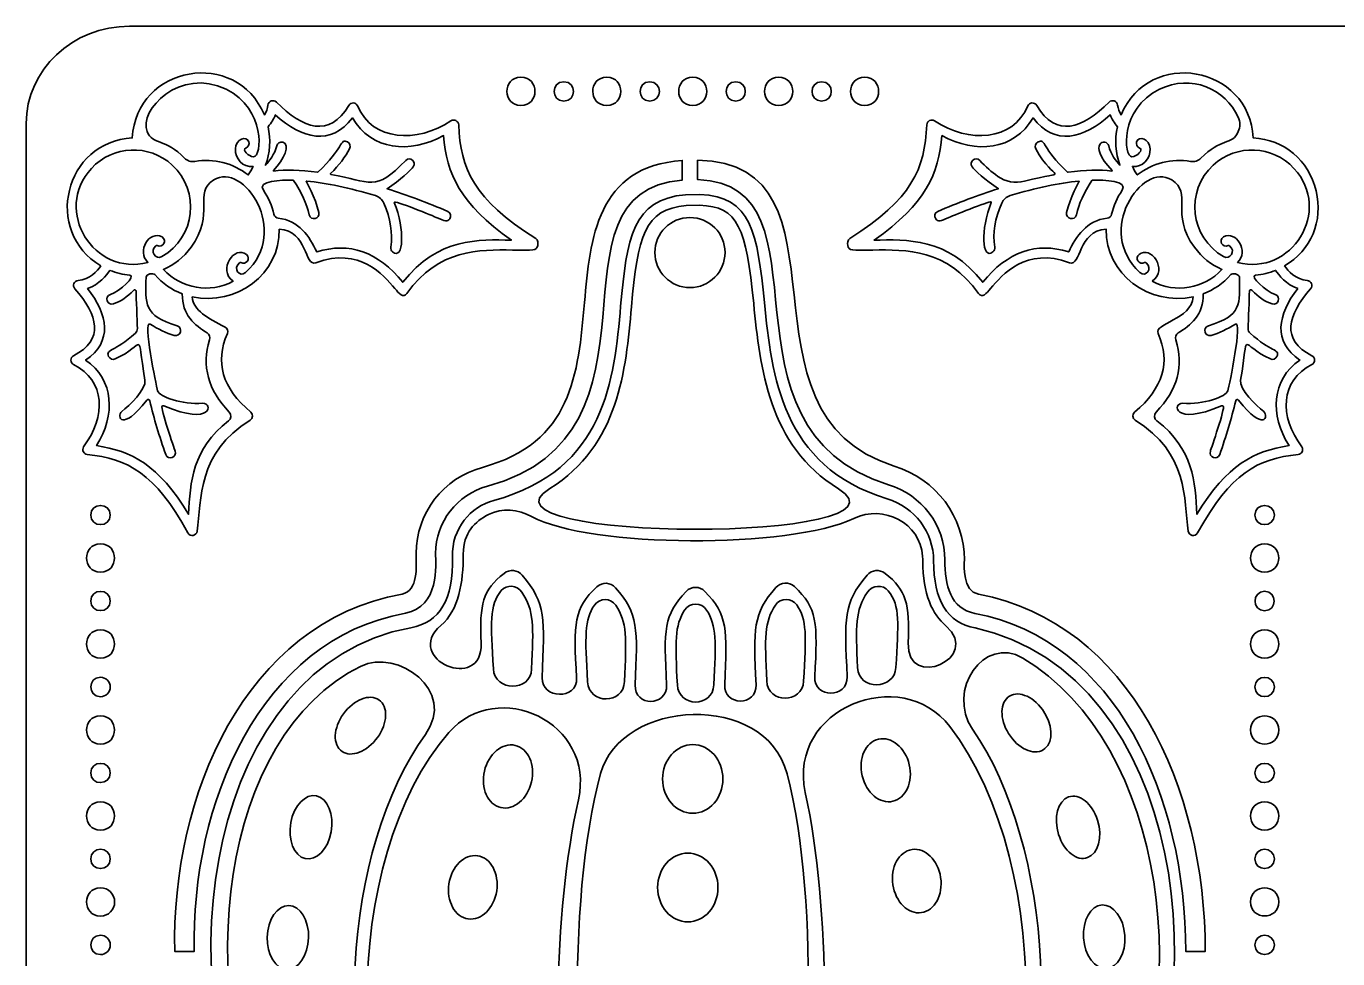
# Model space of a CAD drawing. Header units: inches. Extents: x 0.5 to 6.5, y -13.03 to -8.53.
# Drawn here: x 0.5 to 3.867, y -10.92 to -8.528 of the extents above; entities that cross this region are included whole.
import ezdxf

# ---------------------------------------------------------------- set-up
doc = ezdxf.new("R2010")
doc.units = ezdxf.units.IN
doc.header["$MEASUREMENT"] = 0
doc.layers.add('_U+0421_U+043B_U+043E_U+0439 1', color=7, linetype='Continuous')

# ---------------------------------------------------------------- blocks, each defined once
blk = doc.blocks.new('block 20')
at = {"layer": '_U+0421_U+043B_U+043E_U+0439 1', "color": 7, "lineweight": 35, "true_color": 0xffffff}
for points, knots in [([(2.7361, -12.0884), (2.7909, -12.075), (2.8292, -12.0271), (2.8292, -11.972), (2.8292, -11.8858), (2.8165, -11.7902), (2.9012, -11.7428), (2.9012, -11.7428), (2.9011, -11.7426), (2.9011, -11.7426), (3.0701, -11.6838), (3.2259, -11.594), (3.3085, -11.4564), (3.5677, -11.0246), (3.4769, -10.1917), (2.9358, -10.0715), (2.9358, -10.0715), (2.9358, -10.0715), (2.9358, -10.0715), (2.8641, -10.058), (2.8292, -10.0015), (2.8292, -9.8989), (2.8292, -9.826), (2.7812, -9.7622), (2.7097, -9.7402), (2.4374, -9.6557), (2.4139, -9.4234), (2.3951, -9.2367), (2.377, -9.0576), (2.3614, -8.9639), (2.2289, -8.9592), (2.2289, -8.9592), (2.1926, -8.9601), (2.1926, -8.9601), (2.0569, -8.9716), (2.0415, -9.071), (2.0259, -9.2457), (2.0092, -9.4328), (1.9885, -9.6656), (1.7007, -9.7444), (1.6402, -9.7609), (1.5922, -9.8156), (1.5942, -9.8893), (1.5968, -9.998), (1.5618, -10.0574), (1.4873, -10.071), (0.9669, -10.1653), (0.849, -10.9726), (1.1034, -11.4298), (1.1925, -11.5899), (1.3582, -11.6898), (1.5373, -11.7521), (1.5964, -11.7963), (1.596, -11.8625), (1.5951, -11.9711), (1.5947, -12.0267), (1.633, -12.075), (1.6882, -12.0887), (1.8792, -12.1364), (1.9984, -12.2929), (2.0239, -12.5293), (2.0284, -12.5696), (2.0628, -12.5999), (2.1039, -12.5999), (2.1039, -12.5999), (2.3193, -12.5999), (2.3193, -12.5999), (2.3606, -12.5999), (2.395, -12.5695), (2.3992, -12.5292), (2.425, -12.2917), (2.5446, -12.1351), (2.7361, -12.0884)], [0, 0, 0, 0, 1, 1, 1, 2, 2, 2, 3, 3, 3, 4, 4, 4, 5, 5, 5, 6, 6, 6, 7, 7, 7, 8, 8, 8, 9, 9, 9, 10, 10, 10, 11, 11, 11, 12, 12, 12, 13, 13, 13, 14, 14, 14, 15, 15, 15, 16, 16, 16, 17, 17, 17, 18, 18, 18, 19, 19, 19, 20, 20, 20, 21, 21, 21, 22, 22, 22, 23, 23, 23, 24, 24, 24, 24]), ([(1.844, -9.7137), (2.0219, -9.6037), (2.0392, -9.4096), (2.0536, -9.2481), (2.0698, -9.0665), (2.0862, -8.997), (2.1942, -8.9879), (2.1942, -8.9879), (2.2287, -8.9869), (2.2287, -8.9869), (2.3282, -8.9905), (2.3477, -9.0439), (2.3674, -9.2395), (2.3841, -9.4042), (2.4043, -9.6027), (2.5851, -9.7146), (2.8108, -9.8542), (1.6204, -9.8521), (1.844, -9.7137)], [0, 0, 0, 0, 1, 1, 1, 2, 2, 2, 3, 3, 3, 4, 4, 4, 5, 5, 5, 6, 6, 6, 6]), ([(1.5643, -10.0653), (1.6109, -10.0247), (1.6218, -9.9557), (1.6218, -9.8819), (1.6218, -9.8268), (1.6524, -9.7981), (1.6865, -9.7809), (1.7216, -9.7632), (1.7629, -9.7668), (1.7973, -9.7858), (1.9453, -9.867), (2.4624, -9.8686), (2.6244, -9.7909), (2.7015, -9.7539), (2.7951, -9.8021), (2.801, -9.8874), (2.8013, -9.8911), (2.8014, -9.895), (2.8014, -9.8989), (2.8014, -9.9866), (2.8271, -10.0373), (2.8605, -10.066), (2.9558, -10.1483), (2.7591, -10.2339), (2.7641, -10.11), (2.7681, -10.0089), (2.7597, -9.9751), (2.7049, -9.9315), (2.6908, -9.9203), (2.6701, -9.9223), (2.6585, -9.9361), (2.596, -10.0103), (2.6011, -10.0449), (2.6073, -10.197), (2.6096, -10.2526), (2.521, -10.2529), (2.5241, -10.1968), (2.532, -10.057), (2.5309, -10.0205), (2.4719, -9.9654), (2.4582, -9.9526), (2.4365, -9.9538), (2.4241, -9.9679), (2.3647, -10.0355), (2.3673, -10.0723), (2.3735, -10.2174), (2.3759, -10.2733), (2.2902, -10.2727), (2.293, -10.2171), (2.3001, -10.0742), (2.3007, -10.0386), (2.2424, -9.9777), (2.2294, -9.964), (2.2073, -9.964), (2.1943, -9.9777), (2.1359, -10.0389), (2.1367, -10.0746), (2.1437, -10.218), (2.1465, -10.2735), (2.0608, -10.2742), (2.0632, -10.2182), (2.0694, -10.0729), (2.0721, -10.036), (2.0127, -9.9684), (2.0003, -9.9543), (1.9785, -9.9531), (1.9649, -9.9659), (1.9056, -10.0214), (1.9048, -10.0582), (1.9128, -10.1999), (1.916, -10.2575), (1.822, -10.2543), (1.8242, -10.1994), (1.8305, -10.0458), (1.8361, -10.011), (1.7732, -9.9361), (1.7616, -9.9223), (1.7409, -9.9203), (1.7268, -9.9315), (1.6717, -9.9754), (1.6635, -10.0093), (1.6676, -10.1108), (1.6729, -10.2393), (1.4649, -10.1518), (1.5643, -10.0653)], [0, 0, 0, 0, 1, 1, 1, 2, 2, 2, 3, 3, 3, 4, 4, 4, 5, 5, 5, 6, 6, 6, 7, 7, 7, 8, 8, 8, 9, 9, 9, 10, 10, 10, 11, 11, 11, 12, 12, 12, 13, 13, 13, 14, 14, 14, 15, 15, 15, 16, 16, 16, 17, 17, 17, 18, 18, 18, 19, 19, 19, 20, 20, 20, 21, 21, 21, 22, 22, 22, 23, 23, 23, 24, 24, 24, 25, 25, 25, 26, 26, 26, 27, 27, 27, 28, 28, 28, 28]), ([(1.7974, -10.177), (1.7948, -10.2368), (1.7023, -10.2348), (1.6991, -10.1764), (1.6927, -10.0586), (1.6878, -10.0136), (1.7193, -9.9759), (1.7334, -9.9592), (1.7598, -9.9615), (1.7721, -9.9796), (1.8045, -10.0274), (1.8021, -10.0672), (1.7974, -10.177)], [0, 0, 0, 0, 1, 1, 1, 2, 2, 2, 3, 3, 3, 4, 4, 4, 4]), ([(2.6596, -9.9796), (2.672, -9.9612), (2.6989, -9.9596), (2.713, -9.9768), (2.7447, -10.0155), (2.7383, -10.0611), (2.7326, -10.1727), (2.7296, -10.231), (2.6367, -10.2338), (2.6341, -10.1735), (2.6295, -10.0663), (2.6276, -10.0269), (2.6596, -9.9796)], [0, 0, 0, 0, 1, 1, 1, 2, 2, 2, 3, 3, 3, 4, 4, 4, 4]), ([(1.9586, -10.0132), (1.972, -9.9943), (2.0005, -9.994), (2.0134, -10.0133), (2.0426, -10.0567), (2.0407, -10.0974), (2.0358, -10.2093), (2.0332, -10.2681), (1.9445, -10.2689), (1.9411, -10.2098), (1.9344, -10.0937), (1.9325, -10.0503), (1.9586, -10.0132)], [0, 0, 0, 0, 1, 1, 1, 2, 2, 2, 3, 3, 3, 4, 4, 4, 4]), ([(2.4234, -10.0128), (2.4363, -9.9935), (2.4648, -9.9937), (2.4781, -10.0127), (2.5042, -10.0495), (2.5024, -10.0928), (2.4957, -10.2079), (2.4923, -10.2665), (2.4034, -10.2668), (2.4008, -10.2074), (2.396, -10.0966), (2.3942, -10.0561), (2.4234, -10.0128)], [0, 0, 0, 0, 1, 1, 1, 2, 2, 2, 3, 3, 3, 4, 4, 4, 4]), ([(2.1902, -10.0257), (2.2036, -10.0053), (2.2332, -10.0053), (2.2465, -10.0257), (2.2726, -10.0655), (2.2707, -10.1084), (2.2652, -10.2175), (2.2622, -10.2765), (2.1744, -10.2763), (2.1715, -10.2175), (2.166, -10.1084), (2.1642, -10.0656), (2.1902, -10.0257)], [0, 0, 0, 0, 1, 1, 1, 2, 2, 2, 3, 3, 3, 4, 4, 4, 4]), ([(3.0581, -10.1488), (3.4281, -10.3686), (3.5102, -11.0323), (3.2823, -11.4319), (3.1569, -11.6518), (2.918, -11.6934), (2.9885, -11.5585), (3.1689, -11.2132), (3.1359, -10.6306), (2.9292, -10.3311), (2.8612, -10.2325), (2.9589, -10.0899), (3.0581, -10.1488)], [0, 0, 0, 0, 1, 1, 1, 2, 2, 2, 3, 3, 3, 4, 4, 4, 4]), ([(1.1405, -11.4103), (0.9188, -11.0009), (0.9981, -10.3469), (1.3581, -10.1701), (1.4535, -10.1233), (1.6058, -10.2327), (1.5248, -10.345), (1.3119, -10.64), (1.2779, -11.2143), (1.4592, -11.5647), (1.5317, -11.7048), (1.2725, -11.6538), (1.1405, -11.4103)], [0, 0, 0, 0, 1, 1, 1, 2, 2, 2, 3, 3, 3, 4, 4, 4, 4]), ([(2.8064, -11.726), (2.6819, -11.8259), (2.4708, -11.73), (2.5054, -11.55), (2.5657, -11.2358), (2.5643, -10.7907), (2.4999, -10.4935), (2.4531, -10.2778), (2.7468, -10.1625), (2.8707, -10.3242), (3.1453, -10.6823), (3.138, -11.4599), (2.8064, -11.726)], [0, 0, 0, 0, 1, 1, 1, 2, 2, 2, 3, 3, 3, 4, 4, 4, 4]), ([(1.5852, -10.3396), (1.7101, -10.1977), (1.9619, -10.3133), (1.9174, -10.5125), (1.8528, -10.8022), (1.8475, -11.2326), (1.9026, -11.5358), (1.9341, -11.709), (1.7279, -11.8089), (1.6063, -11.6963), (1.296, -11.4088), (1.3065, -10.6563), (1.5852, -10.3396)], [0, 0, 0, 0, 1, 1, 1, 2, 2, 2, 3, 3, 3, 4, 4, 4, 4]), ([(2.4327, -11.6719), (2.3824, -11.8681), (2.0056, -11.8318), (1.9726, -11.6708), (1.9068, -11.3503), (1.8839, -10.7773), (1.9743, -10.4451), (2.0261, -10.2543), (2.3967, -10.2321), (2.453, -10.4455), (2.5404, -10.7767), (2.5142, -11.3544), (2.4327, -11.6719)], [0, 0, 0, 0, 1, 1, 1, 2, 2, 2, 3, 3, 3, 4, 4, 4, 4]), ([(1.7713, -12.0878), (1.7713, -12.0878), (1.7713, -12.0879), (1.7713, -12.0879), (1.7472, -12.0773), (1.7218, -12.0685), (1.6949, -12.0618), (1.6522, -12.0512), (1.6226, -12.014), (1.6229, -11.9713), (1.6233, -11.9242), (1.6224, -11.8836), (1.6165, -11.8485), (1.611, -11.8153), (1.6415, -11.7852), (1.6742, -11.7932), (1.7003, -11.7996), (1.7138, -11.822), (1.7116, -11.8442), (1.7035, -11.9252), (1.7059, -11.951), (1.758, -12.0024), (1.7681, -12.0125), (1.7837, -12.0148), (1.7963, -12.008), (1.8523, -11.9778), (1.8536, -11.9516), (1.8508, -11.8653), (1.8493, -11.8175), (1.9264, -11.8237), (1.9214, -11.8686), (1.9092, -11.9763), (1.9246, -12.0015), (1.972, -12.0403), (1.9801, -12.047), (1.9918, -12.0479), (2.0007, -12.0423), (2.0631, -12.0037), (2.0624, -11.9786), (2.0575, -11.8847), (2.055, -11.8378), (2.1287, -11.8395), (2.1232, -11.8868), (2.1109, -11.9927), (2.1363, -12.0219), (2.1792, -12.052), (2.1876, -12.058), (2.199, -12.0579), (2.2075, -12.052), (2.2534, -12.02), (2.2727, -11.9963), (2.2623, -11.8864), (2.2579, -11.84), (2.3314, -11.8389), (2.329, -11.8851), (2.3243, -11.9757), (2.3239, -12.0021), (2.3804, -12.0385), (2.3926, -12.0463), (2.4086, -12.0451), (2.4195, -12.0356), (2.4751, -11.9872), (2.4725, -11.9612), (2.4641, -11.8687), (2.4599, -11.8225), (2.5327, -11.8208), (2.5313, -11.8664), (2.5286, -11.9523), (2.5303, -11.9781), (2.5858, -12.008), (2.5982, -12.0147), (2.6138, -12.0127), (2.6237, -12.0027), (2.6701, -11.9562), (2.6723, -11.9308), (2.6653, -11.8663), (2.6549, -11.77), (2.8056, -11.7659), (2.8005, -11.8622), (2.7988, -11.8934), (2.8014, -11.9285), (2.8014, -11.972), (2.8014, -12.0143), (2.7718, -12.0511), (2.7295, -12.0614), (2.6855, -12.0722), (2.6531, -12.0878), (2.6376, -12.0934), (2.4095, -12.1706), (1.9829, -12.1671), (1.7713, -12.0878)], [0, 0, 0, 0, 1, 1, 1, 2, 2, 2, 3, 3, 3, 4, 4, 4, 5, 5, 5, 6, 6, 6, 7, 7, 7, 8, 8, 8, 9, 9, 9, 10, 10, 10, 11, 11, 11, 12, 12, 12, 13, 13, 13, 14, 14, 14, 15, 15, 15, 16, 16, 16, 17, 17, 17, 18, 18, 18, 19, 19, 19, 20, 20, 20, 21, 21, 21, 22, 22, 22, 23, 23, 23, 24, 24, 24, 25, 25, 25, 26, 26, 26, 27, 27, 27, 28, 28, 28, 29, 29, 29, 30, 30, 30, 30]), ([(1.8057, -11.9687), (1.793, -11.9806), (1.7722, -11.9788), (1.7609, -11.9656), (1.7343, -11.9343), (1.736, -11.9114), (1.7434, -11.8439), (1.7482, -11.8002), (1.8211, -11.8097), (1.8218, -11.8491), (1.8229, -11.9152), (1.8308, -11.9454), (1.8057, -11.9687)], [0, 0, 0, 0, 1, 1, 1, 2, 2, 2, 3, 3, 3, 4, 4, 4, 4]), ([(2.6209, -11.9658), (2.6094, -11.9793), (2.5884, -11.9807), (2.5755, -11.9685), (2.5555, -11.9496), (2.5572, -11.9229), (2.5596, -11.8509), (2.5609, -11.811), (2.6341, -11.8023), (2.6389, -11.846), (2.6462, -11.9121), (2.6474, -11.9348), (2.6209, -11.9658)], [0, 0, 0, 0, 1, 1, 1, 2, 2, 2, 3, 3, 3, 4, 4, 4, 4]), ([(2.0158, -11.9864), (2.0055, -12.008), (1.9759, -12.0105), (1.9612, -11.9915), (1.9413, -11.9657), (1.9439, -11.9397), (1.95, -11.8726), (1.9539, -11.8299), (2.0276, -11.8348), (2.0296, -11.8749), (2.0311, -11.9056), (2.0319, -11.9529), (2.0158, -11.9864)], [0, 0, 0, 0, 1, 1, 1, 2, 2, 2, 3, 3, 3, 4, 4, 4, 4]), ([(2.2172, -12.0067), (2.2048, -12.0212), (2.1817, -12.0212), (2.1693, -12.0067), (2.1373, -11.9691), (2.1523, -11.9295), (2.1555, -11.8841), (2.1584, -11.8433), (2.2284, -11.8415), (2.2315, -11.8835), (2.235, -11.9298), (2.2488, -11.9695), (2.2172, -12.0067)], [0, 0, 0, 0, 1, 1, 1, 2, 2, 2, 3, 3, 3, 4, 4, 4, 4]), ([(2.4209, -11.9963), (2.4085, -12.0103), (2.3863, -12.0114), (2.3737, -11.9976), (2.3421, -11.9628), (2.3575, -11.9203), (2.3594, -11.8758), (2.3613, -11.8329), (2.4329, -11.8321), (2.4366, -11.8728), (2.4431, -11.9439), (2.4456, -11.9685), (2.4209, -11.9963)], [0, 0, 0, 0, 1, 1, 1, 2, 2, 2, 3, 3, 3, 4, 4, 4, 4]), ([(2.3716, -12.5262), (2.3688, -12.5524), (2.3463, -12.5721), (2.3193, -12.5721), (2.3193, -12.5721), (2.1039, -12.5721), (2.1039, -12.5721), (2.077, -12.5721), (2.0545, -12.5524), (2.0516, -12.5263), (2.0397, -12.4167), (1.9951, -12.3305), (1.9599, -12.2489), (1.9239, -12.1656), (2.5459, -12.166), (2.4633, -12.2486), (2.4004, -12.3114), (2.3835, -12.4164), (2.3716, -12.5262)], [0, 0, 0, 0, 1, 1, 1, 2, 2, 2, 3, 3, 3, 4, 4, 4, 5, 5, 5, 6, 6, 6, 6])]:
    blk.add_open_spline(points, degree=3, knots=knots, dxfattribs=at)
blk = doc.blocks.new('block 22')
at = {"layer": '_U+0421_U+043B_U+043E_U+0439 1', "color": 7, "lineweight": 35, "true_color": 0xffffff}
for points, knots in [([(2.6734, -9.1021), (2.7582, -9.1007), (2.8638, -9.099), (2.9447, -9.2132), (2.9536, -9.2267), (2.9652, -9.2131), (2.9756, -9.2007), (3.005, -9.1658), (3.066, -9.0932), (3.1785, -9.1345), (3.208, -9.1453), (3.1991, -9.0529), (3.2724, -9.0485), (3.2697, -9.1634), (3.3837, -9.2464), (3.4958, -9.2221), (3.4911, -9.2804), (3.3942, -9.2903), (3.4056, -9.316), (3.4383, -9.3899), (3.4186, -9.4559), (3.3454, -9.5179), (3.3387, -9.5236), (3.3396, -9.534), (3.3469, -9.5385), (3.4834, -9.6225), (3.4719, -9.742), (3.483, -9.8232), (3.4846, -9.8354), (3.5009, -9.8384), (3.5068, -9.8277), (3.5922, -9.6725), (3.6609, -9.6382), (3.7654, -9.6264), (3.774, -9.6255), (3.78, -9.6164), (3.7746, -9.6067), (3.7158, -9.5284), (3.7187, -9.4368), (3.8004, -9.3957), (3.8098, -9.3911), (3.8098, -9.3777), (3.8004, -9.373), (3.7204, -9.3326), (3.7378, -9.2688), (3.7972, -9.2011), (3.8041, -9.1932), (3.799, -9.1806), (3.7883, -9.18), (3.7598, -9.1784), (3.739, -9.1549), (3.7301, -9.1427), (3.7982, -9.1026), (3.83, -9.0275), (3.8112, -8.9499), (3.7922, -8.8714), (3.7292, -8.8186), (3.6498, -8.8144), (3.6402, -8.6287), (3.3827, -8.5824), (3.3106, -8.7555), (3.3056, -8.7472), (3.3026, -8.7387), (3.3015, -8.7301), (3.3003, -8.7195), (3.2874, -8.7151), (3.2799, -8.7226), (3.2115, -8.7909), (3.1435, -8.8149), (3.094, -8.7309), (3.0879, -8.7211), (3.075, -8.7236), (3.0712, -8.7324), (3.0331, -8.8226), (2.9197, -8.8287), (2.8316, -8.7707), (2.8316, -8.7707), (2.8316, -8.7707), (2.8316, -8.7707), (2.8234, -8.7653), (2.8123, -8.7709), (2.8119, -8.7808), (2.8066, -8.8939), (2.7745, -8.9702), (2.6139, -9.0728), (2.6083, -9.0764), (2.6073, -9.0841), (2.6088, -9.0901), (2.6124, -9.104), (2.6185, -9.103), (2.6734, -9.1021)], [0, 0, 0, 0, 1, 1, 1, 2, 2, 2, 3, 3, 3, 4, 4, 4, 5, 5, 5, 6, 6, 6, 7, 7, 7, 8, 8, 8, 9, 9, 9, 10, 10, 10, 11, 11, 11, 12, 12, 12, 13, 13, 13, 14, 14, 14, 15, 15, 15, 16, 16, 16, 17, 17, 17, 18, 18, 18, 19, 19, 19, 20, 20, 20, 21, 21, 21, 22, 22, 22, 23, 23, 23, 24, 24, 24, 25, 25, 25, 26, 26, 26, 27, 27, 27, 28, 28, 28, 29, 29, 29, 30, 30, 30, 30]), ([(3.4089, -8.6895), (3.4911, -8.6489), (3.5785, -8.689), (3.6114, -8.7613), (3.6167, -8.7729), (3.6167, -8.7863), (3.6115, -8.7982), (3.5964, -8.8329), (3.565, -8.8156), (3.5154, -8.8661), (3.5086, -8.873), (3.4988, -8.8763), (3.4891, -8.8746), (3.4404, -8.8665), (3.3908, -8.8791), (3.3522, -8.9092), (3.3473, -8.9023), (3.3431, -8.8951), (3.3395, -8.8876), (3.3658, -8.8911), (3.3865, -8.8667), (3.3851, -8.8424), (3.3838, -8.817), (3.3564, -8.8074), (3.3505, -8.824), (3.3482, -8.8306), (3.3516, -8.8378), (3.3582, -8.8402), (3.3693, -8.8441), (3.351, -8.8627), (3.3384, -8.8627), (3.3169, -8.8627), (3.3065, -8.7401), (3.4089, -8.6895)], [0, 0, 0, 0, 1, 1, 1, 2, 2, 2, 3, 3, 3, 4, 4, 4, 5, 5, 5, 6, 6, 6, 7, 7, 7, 8, 8, 8, 9, 9, 9, 10, 10, 10, 11, 11, 11, 11]), ([(2.8506, -8.8082), (2.937, -8.8561), (3.036, -8.8464), (3.0846, -8.7628), (3.1399, -8.8359), (3.2141, -8.817), (3.2827, -8.7551), (3.286, -8.7653), (3.2926, -8.7757), (3.3013, -8.7855), (3.2937, -8.8184), (3.296, -8.8528), (3.3077, -8.8846), (3.2978, -8.8732), (3.2839, -8.856), (3.279, -8.835), (3.2737, -8.8131), (3.2197, -8.8252), (3.2875, -8.8983), (3.2875, -8.8983), (3.2869, -8.8996), (3.2869, -8.8996), (3.2565, -8.8954), (3.2187, -8.8964), (3.1745, -8.9025), (3.174, -8.9025), (3.1735, -8.9024), (3.1732, -8.9021), (3.107, -8.8417), (3.1175, -8.8142), (3.0973, -8.8247), (3.0908, -8.8281), (3.0884, -8.8354), (3.0918, -8.8419), (3.139, -8.933), (3.1848, -8.8935), (3.0623, -8.9255), (3.0385, -8.9317), (3.0136, -8.9271), (2.9939, -8.9129), (2.9784, -8.9017), (2.9629, -8.888), (2.9478, -8.8722), (2.9368, -8.8607), (2.9189, -8.8757), (2.9283, -8.8885), (2.9332, -8.8953), (2.9625, -8.924), (2.9957, -8.9447), (2.9437, -8.9611), (2.8902, -8.9811), (2.84, -9.0028), (2.8325, -9.006), (2.8299, -9.0154), (2.8347, -9.022), (2.8409, -9.0305), (2.8474, -9.0277), (2.8666, -9.0194), (2.871, -9.0175), (2.9736, -8.9751), (2.9769, -8.9786), (2.9773, -8.979), (2.9774, -8.9795), (2.9772, -8.98), (2.9499, -9.0483), (2.9525, -9.1299), (2.9817, -9.1065), (2.9852, -9.1037), (2.9869, -9.0995), (2.9861, -9.0948), (2.9807, -9.0589), (2.9866, -9.0218), (3.0042, -8.9813), (3.0082, -8.9721), (3.016, -8.9651), (3.0257, -8.9622), (3.0911, -8.9428), (3.1521, -8.9299), (3.2021, -8.9249), (3.2028, -8.925), (3.2031, -8.9252), (3.2033, -8.9255), (3.2033, -8.9255), (3.1799, -8.9664), (3.1708, -9.0058), (3.1671, -9.0221), (3.1919, -9.0282), (3.1957, -9.0115), (3.2021, -8.9834), (3.2151, -8.9546), (3.2355, -8.9234), (3.2358, -8.923), (3.2365, -8.9226), (3.237, -8.9226), (3.2668, -8.9218), (3.3303, -8.9241), (3.3133, -8.9486), (3.3004, -8.9672), (3.2913, -8.9879), (3.2862, -9.0103), (3.285, -9.0156), (3.2807, -9.0195), (3.2751, -9.0201), (3.222, -9.0261), (3.1951, -9.0666), (3.1761, -9.1067), (3.0928, -9.0805), (3.0185, -9.1067), (2.9553, -9.1848), (2.8648, -9.0685), (2.7592, -9.0755), (2.6765, -9.0765), (2.8093, -8.9837), (2.8426, -8.9065), (2.8506, -8.8082)], [0, 0, 0, 0, 1, 1, 1, 2, 2, 2, 3, 3, 3, 4, 4, 4, 5, 5, 5, 6, 6, 6, 7, 7, 7, 8, 8, 8, 9, 9, 9, 10, 10, 10, 11, 11, 11, 12, 12, 12, 13, 13, 13, 14, 14, 14, 15, 15, 15, 16, 16, 16, 17, 17, 17, 18, 18, 18, 19, 19, 19, 20, 20, 20, 21, 21, 21, 22, 22, 22, 23, 23, 23, 24, 24, 24, 25, 25, 25, 26, 26, 26, 27, 27, 27, 28, 28, 28, 29, 29, 29, 30, 30, 30, 31, 31, 31, 32, 32, 32, 33, 33, 33, 34, 34, 34, 35, 35, 35, 36, 36, 36, 37, 37, 37, 38, 38, 38, 38]), ([(3.7544, -8.8925), (3.8545, -9.0013), (3.7476, -9.1707), (3.6097, -9.1336), (3.6394, -9.1055), (3.6059, -9.0502), (3.5733, -9.0684), (3.5589, -9.0765), (3.5711, -9.0984), (3.5856, -9.0902), (3.5867, -9.0896), (3.5883, -9.0907), (3.5892, -9.0914), (3.6064, -9.1048), (3.5892, -9.1276), (3.5737, -9.1188), (3.4875, -9.0698), (3.4746, -8.9507), (3.5473, -8.8838), (3.6068, -8.8291), (3.6997, -8.833), (3.7544, -8.8925)], [0, 0, 0, 0, 1, 1, 1, 2, 2, 2, 3, 3, 3, 4, 4, 4, 5, 5, 5, 6, 6, 6, 7, 7, 7, 7]), ([(3.3907, -9.1821), (3.4326, -9.1523), (3.3858, -9.0885), (3.3567, -9.1134), (3.3518, -9.1176), (3.3506, -9.1238), (3.3537, -9.1293), (3.3571, -9.1354), (3.3649, -9.1375), (3.3709, -9.1341), (3.3721, -9.1334), (3.3737, -9.1345), (3.3747, -9.1352), (3.3925, -9.1492), (3.3743, -9.1735), (3.3587, -9.1593), (3.2426, -9.0537), (3.3645, -8.8745), (3.4404, -8.9218), (3.4953, -8.9561), (3.4349, -9.0075), (3.4989, -9.095), (3.5181, -9.121), (3.5418, -9.1398), (3.5696, -9.152), (3.5234, -9.2015), (3.4505, -9.2137), (3.3907, -9.1821)], [0, 0, 0, 0, 1, 1, 1, 2, 2, 2, 3, 3, 3, 4, 4, 4, 5, 5, 5, 6, 6, 6, 7, 7, 7, 8, 8, 8, 9, 9, 9, 9]), ([(3.7643, -9.2008), (3.7124, -9.2674), (3.699, -9.3374), (3.7695, -9.3844), (3.6965, -9.4343), (3.6918, -9.5256), (3.7416, -9.6038), (3.6517, -9.6174), (3.5825, -9.6527), (3.5051, -9.7797), (3.501, -9.6975), (3.496, -9.612), (3.4025, -9.5404), (3.3955, -9.535), (3.3943, -9.5245), (3.4006, -9.5179), (3.4553, -9.4611), (3.4723, -9.3987), (3.4511, -9.3324), (3.4489, -9.3255), (3.4516, -9.3182), (3.4575, -9.3145), (3.4882, -9.2959), (3.5228, -9.2679), (3.5213, -9.2145), (3.5488, -9.2041), (3.5725, -9.1875), (3.5919, -9.165), (3.5959, -9.1603), (3.6139, -9.1628), (3.6142, -9.1716), (3.6161, -9.2399), (3.6202, -9.271), (3.5346, -9.2965), (3.5189, -9.3012), (3.5255, -9.3258), (3.5419, -9.321), (3.5626, -9.3148), (3.5829, -9.3053), (3.6041, -9.292), (3.6228, -9.2799), (3.5888, -9.4497), (3.5847, -9.4633), (3.5805, -9.4774), (3.5218, -9.4997), (3.4686, -9.4951), (3.442, -9.4934), (3.4432, -9.5556), (3.5685, -9.5016), (3.5708, -9.5006), (3.5726, -9.5019), (3.573, -9.5023), (3.5782, -9.5067), (3.542, -9.6115), (3.5397, -9.618), (3.5341, -9.6335), (3.5579, -9.6427), (3.5637, -9.6265), (3.5803, -9.5801), (3.5938, -9.535), (3.6049, -9.4888), (3.6058, -9.4854), (3.6101, -9.4845), (3.6123, -9.4873), (3.6776, -9.5707), (3.6905, -9.5282), (3.6766, -9.5164), (3.6579, -9.5008), (3.6133, -9.4598), (3.6173, -9.4358), (3.6399, -9.3001), (3.6133, -9.346), (3.6937, -9.3814), (3.7001, -9.3842), (3.7076, -9.3813), (3.7105, -9.3748), (3.7189, -9.3556), (3.6952, -9.3639), (3.6417, -9.3154), (3.6383, -9.3123), (3.6364, -9.3077), (3.6365, -9.303), (3.6374, -9.2825), (3.6397, -9.2247), (3.6398, -9.2079), (3.6399, -9.2042), (3.6443, -9.2027), (3.6467, -9.2054), (3.6623, -9.2225), (3.6802, -9.2345), (3.6983, -9.2403), (3.7143, -9.2454), (3.7221, -9.2211), (3.706, -9.2159), (3.6812, -9.2081), (3.6395, -9.168), (3.6559, -9.1666), (3.6736, -9.165), (3.6908, -9.1608), (3.707, -9.1542), (3.7152, -9.166), (3.7349, -9.1905), (3.7643, -9.2008)], [0, 0, 0, 0, 1, 1, 1, 2, 2, 2, 3, 3, 3, 4, 4, 4, 5, 5, 5, 6, 6, 6, 7, 7, 7, 8, 8, 8, 9, 9, 9, 10, 10, 10, 11, 11, 11, 12, 12, 12, 13, 13, 13, 14, 14, 14, 15, 15, 15, 16, 16, 16, 17, 17, 17, 18, 18, 18, 19, 19, 19, 20, 20, 20, 21, 21, 21, 22, 22, 22, 23, 23, 23, 24, 24, 24, 25, 25, 25, 26, 26, 26, 27, 27, 27, 28, 28, 28, 29, 29, 29, 30, 30, 30, 31, 31, 31, 32, 32, 32, 33, 33, 33, 34, 34, 34, 34])]:
    blk.add_open_spline(points, degree=3, knots=knots, dxfattribs=at)
blk = doc.blocks.new('block 24')
at = {"layer": '_U+0421_U+043B_U+043E_U+0439 1', "color": 7, "lineweight": 35, "true_color": 0xffffff}
for points, knots in [([(0.6918, -9.1427), (0.6829, -9.1549), (0.6622, -9.1784), (0.6337, -9.18), (0.6229, -9.1806), (0.6179, -9.1932), (0.6248, -9.2011), (0.6841, -9.2688), (0.7015, -9.3326), (0.6215, -9.373), (0.6122, -9.3777), (0.6122, -9.3911), (0.6215, -9.3957), (0.7032, -9.4368), (0.7061, -9.5284), (0.6474, -9.6067), (0.6419, -9.6164), (0.6479, -9.6255), (0.6565, -9.6264), (0.761, -9.6382), (0.8297, -9.6725), (0.9151, -9.8277), (0.921, -9.8384), (0.9373, -9.8354), (0.9389, -9.8232), (0.95, -9.742), (0.9385, -9.6225), (1.075, -9.5385), (1.0823, -9.534), (1.0832, -9.5236), (1.0765, -9.5179), (1.0033, -9.4559), (0.9837, -9.3899), (1.0164, -9.316), (1.0191, -9.3099), (1.0166, -9.3027), (1.0107, -9.2996), (0.9657, -9.2759), (0.929, -9.2581), (0.9261, -9.2221), (1.0382, -9.2464), (1.1523, -9.1634), (1.1496, -9.0485), (1.2231, -9.0529), (1.2137, -9.1454), (1.2434, -9.1345), (1.3559, -9.0932), (1.417, -9.1658), (1.4463, -9.2007), (1.4567, -9.2131), (1.4683, -9.2267), (1.4773, -9.2132), (1.5582, -9.099), (1.6638, -9.1007), (1.7485, -9.1021), (1.8034, -9.103), (1.8096, -9.104), (1.8131, -9.0901), (1.8146, -9.0841), (1.8137, -9.0764), (1.8081, -9.0728), (1.6474, -8.9702), (1.6153, -8.8939), (1.6101, -8.7808), (1.6096, -8.7709), (1.5986, -8.7653), (1.5903, -8.7707), (1.5903, -8.7707), (1.5903, -8.7707), (1.5903, -8.7707), (1.5023, -8.8287), (1.3889, -8.8226), (1.3507, -8.7324), (1.3469, -8.7236), (1.3341, -8.7211), (1.328, -8.7309), (1.2784, -8.8149), (1.2105, -8.7909), (1.1421, -8.7226), (1.1346, -8.7151), (1.1217, -8.7195), (1.1204, -8.7301), (1.1194, -8.7387), (1.1163, -8.7472), (1.1114, -8.7555), (1.0393, -8.5824), (0.7818, -8.6287), (0.7721, -8.8144), (0.599, -8.8236), (0.5419, -9.0544), (0.6918, -9.1427)], [0, 0, 0, 0, 1, 1, 1, 2, 2, 2, 3, 3, 3, 4, 4, 4, 5, 5, 5, 6, 6, 6, 7, 7, 7, 8, 8, 8, 9, 9, 9, 10, 10, 10, 11, 11, 11, 12, 12, 12, 13, 13, 13, 14, 14, 14, 15, 15, 15, 16, 16, 16, 17, 17, 17, 18, 18, 18, 19, 19, 19, 20, 20, 20, 21, 21, 21, 22, 22, 22, 23, 23, 23, 24, 24, 24, 25, 25, 25, 26, 26, 26, 27, 27, 27, 28, 28, 28, 29, 29, 29, 30, 30, 30, 30]), ([(1.013, -8.6895), (1.1155, -8.7401), (1.1051, -8.8627), (1.0835, -8.8627), (1.071, -8.8627), (1.0527, -8.8441), (1.0637, -8.8402), (1.0703, -8.8378), (1.0738, -8.8306), (1.0715, -8.824), (1.0656, -8.8074), (1.0382, -8.817), (1.0368, -8.8424), (1.0355, -8.8667), (1.0562, -8.8911), (1.0824, -8.8876), (1.0788, -8.8951), (1.0746, -8.9023), (1.0698, -8.9092), (1.0311, -8.8791), (0.9815, -8.8665), (0.9328, -8.8746), (0.9232, -8.8763), (0.9134, -8.873), (0.9065, -8.8661), (0.857, -8.8156), (0.8256, -8.8329), (0.8104, -8.7982), (0.7868, -8.7442), (0.8955, -8.6314), (1.013, -8.6895)], [0, 0, 0, 0, 1, 1, 1, 2, 2, 2, 3, 3, 3, 4, 4, 4, 5, 5, 5, 6, 6, 6, 7, 7, 7, 8, 8, 8, 9, 9, 9, 10, 10, 10, 10]), ([(1.1849, -8.9226), (1.1855, -8.9226), (1.1861, -8.923), (1.1864, -8.9234), (1.2068, -8.9546), (1.2198, -8.9834), (1.2263, -9.0115), (1.2301, -9.0282), (1.2549, -9.0221), (1.2511, -9.0058), (1.2421, -8.9664), (1.2186, -8.9255), (1.2186, -8.9255), (1.2188, -8.9252), (1.2192, -8.925), (1.2199, -8.9249), (1.2699, -8.9299), (1.3309, -8.9428), (1.3962, -8.9622), (1.4059, -8.9651), (1.4138, -8.9721), (1.4178, -8.9813), (1.4353, -9.0218), (1.4412, -9.0589), (1.4358, -9.0948), (1.4351, -9.0995), (1.4367, -9.1037), (1.4402, -9.1065), (1.4695, -9.1299), (1.4721, -9.0483), (1.4448, -8.98), (1.4416, -8.9719), (1.5474, -9.0159), (1.5553, -9.0194), (1.5745, -9.0277), (1.581, -9.0305), (1.5872, -9.022), (1.592, -9.0154), (1.5894, -9.006), (1.582, -9.0028), (1.5318, -8.9811), (1.4782, -8.9611), (1.4262, -8.9447), (1.4595, -8.924), (1.4887, -8.8953), (1.4937, -8.8885), (1.503, -8.8757), (1.4851, -8.8607), (1.4741, -8.8722), (1.3962, -8.9541), (1.3844, -8.9268), (1.2822, -8.9081), (1.2812, -8.9079), (1.2807, -8.9067), (1.2815, -8.9059), (1.3033, -8.884), (1.3192, -8.863), (1.3302, -8.8419), (1.3335, -8.8354), (1.3311, -8.8281), (1.3247, -8.8247), (1.3045, -8.8142), (1.3149, -8.8417), (1.2487, -8.9021), (1.2484, -8.9024), (1.2479, -8.9025), (1.2475, -8.9025), (1.2032, -8.8964), (1.1654, -8.8954), (1.135, -8.8996), (1.135, -8.8996), (1.1345, -8.8983), (1.1345, -8.8983), (1.1612, -8.8694), (1.1803, -8.8308), (1.1583, -8.8256), (1.1515, -8.824), (1.1446, -8.8282), (1.143, -8.835), (1.138, -8.856), (1.1241, -8.8732), (1.1142, -8.8846), (1.126, -8.8528), (1.1282, -8.8184), (1.1207, -8.7855), (1.1294, -8.7757), (1.136, -8.7653), (1.1392, -8.7551), (1.2079, -8.817), (1.282, -8.8359), (1.3374, -8.7628), (1.386, -8.8465), (1.4849, -8.8561), (1.5713, -8.8082), (1.5794, -8.9065), (1.6126, -8.9837), (1.7455, -9.0765), (1.6628, -9.0755), (1.5572, -9.0685), (1.4667, -9.1848), (1.4034, -9.1067), (1.3292, -9.0805), (1.2458, -9.1067), (1.2268, -9.0666), (1.1999, -9.0261), (1.1469, -9.0201), (1.1413, -9.0195), (1.1369, -9.0156), (1.1357, -9.0103), (1.1307, -8.9879), (1.1216, -8.9672), (1.1087, -8.9486), (1.0916, -8.9241), (1.1551, -8.9218), (1.1849, -8.9226)], [0, 0, 0, 0, 1, 1, 1, 2, 2, 2, 3, 3, 3, 4, 4, 4, 5, 5, 5, 6, 6, 6, 7, 7, 7, 8, 8, 8, 9, 9, 9, 10, 10, 10, 11, 11, 11, 12, 12, 12, 13, 13, 13, 14, 14, 14, 15, 15, 15, 16, 16, 16, 17, 17, 17, 18, 18, 18, 19, 19, 19, 20, 20, 20, 21, 21, 21, 22, 22, 22, 23, 23, 23, 24, 24, 24, 25, 25, 25, 26, 26, 26, 27, 27, 27, 28, 28, 28, 29, 29, 29, 30, 30, 30, 31, 31, 31, 32, 32, 32, 33, 33, 33, 34, 34, 34, 35, 35, 35, 36, 36, 36, 37, 37, 37, 38, 38, 38, 38]), ([(0.6675, -8.8925), (0.7222, -8.833), (0.8152, -8.8291), (0.8747, -8.8838), (0.9474, -8.9507), (0.9344, -9.0698), (0.8483, -9.1188), (0.8327, -9.1276), (0.8155, -9.1048), (0.8327, -9.0914), (0.8336, -9.0907), (0.8352, -9.0896), (0.8363, -9.0902), (0.8508, -9.0984), (0.863, -9.0765), (0.8486, -9.0684), (0.816, -9.0502), (0.7826, -9.1055), (0.8123, -9.1336), (0.6743, -9.1707), (0.5674, -9.0013), (0.6675, -8.8925)], [0, 0, 0, 0, 1, 1, 1, 2, 2, 2, 3, 3, 3, 4, 4, 4, 5, 5, 5, 6, 6, 6, 7, 7, 7, 7]), ([(1.0632, -9.1593), (1.0476, -9.1735), (1.0294, -9.1492), (1.0473, -9.1352), (1.0482, -9.1345), (1.0499, -9.1334), (1.051, -9.1341), (1.0643, -9.1415), (1.0772, -9.1237), (1.0652, -9.1134), (1.0361, -9.0885), (0.9893, -9.1523), (1.0312, -9.1821), (0.9715, -9.2137), (0.8986, -9.2015), (0.8523, -9.152), (0.8801, -9.1398), (0.9038, -9.121), (0.9231, -9.095), (0.987, -9.0075), (0.9266, -8.9561), (0.9815, -8.9218), (1.0575, -8.8745), (1.1794, -9.0537), (1.0632, -9.1593)], [0, 0, 0, 0, 1, 1, 1, 2, 2, 2, 3, 3, 3, 4, 4, 4, 5, 5, 5, 6, 6, 6, 7, 7, 7, 8, 8, 8, 8]), ([(0.9644, -9.3145), (0.9704, -9.3182), (0.973, -9.3255), (0.9708, -9.3324), (0.9497, -9.3987), (0.9667, -9.4611), (1.0213, -9.5179), (1.0277, -9.5245), (1.0264, -9.535), (1.0194, -9.5404), (0.926, -9.612), (0.9209, -9.6975), (0.9168, -9.7797), (0.8394, -9.6527), (0.7703, -9.6174), (0.6804, -9.6038), (0.7302, -9.5256), (0.7254, -9.4343), (0.6525, -9.3844), (0.7229, -9.3374), (0.7095, -9.2674), (0.6577, -9.2008), (0.687, -9.1905), (0.7068, -9.166), (0.7149, -9.1542), (0.7312, -9.1608), (0.7484, -9.165), (0.7661, -9.1666), (0.7824, -9.168), (0.7407, -9.2081), (0.7159, -9.2159), (0.6998, -9.2211), (0.7077, -9.2454), (0.7236, -9.2403), (0.7418, -9.2345), (0.7596, -9.2225), (0.7752, -9.2054), (0.7777, -9.2027), (0.7821, -9.2042), (0.7821, -9.2079), (0.7823, -9.2247), (0.7846, -9.2825), (0.7854, -9.303), (0.7856, -9.3077), (0.7837, -9.3123), (0.7802, -9.3154), (0.7267, -9.3639), (0.7031, -9.3556), (0.7115, -9.3748), (0.7143, -9.3813), (0.7218, -9.3842), (0.7283, -9.3814), (0.8087, -9.346), (0.7821, -9.3001), (0.8047, -9.4358), (0.8087, -9.4598), (0.764, -9.5008), (0.7454, -9.5164), (0.7315, -9.5282), (0.7443, -9.5707), (0.8096, -9.4873), (0.8118, -9.4845), (0.8162, -9.4854), (0.817, -9.4888), (0.8281, -9.535), (0.8416, -9.5801), (0.8582, -9.6265), (0.864, -9.6427), (0.8878, -9.6335), (0.8822, -9.618), (0.8799, -9.6115), (0.8437, -9.5067), (0.8489, -9.5023), (0.8494, -9.5019), (0.8511, -9.5006), (0.8534, -9.5016), (0.9788, -9.5556), (0.9799, -9.4934), (0.9533, -9.4951), (0.9002, -9.4997), (0.8414, -9.4774), (0.8372, -9.4633), (0.8331, -9.4497), (0.7992, -9.2799), (0.8178, -9.292), (0.839, -9.3053), (0.8594, -9.3148), (0.88, -9.321), (0.8964, -9.3258), (0.9031, -9.3012), (0.8873, -9.2965), (0.8017, -9.271), (0.8058, -9.2399), (0.8078, -9.1716), (0.808, -9.1628), (0.8261, -9.1603), (0.8301, -9.165), (0.8495, -9.1875), (0.8732, -9.2041), (0.9006, -9.2145), (0.8991, -9.2679), (0.9338, -9.2959), (0.9644, -9.3145)], [0, 0, 0, 0, 1, 1, 1, 2, 2, 2, 3, 3, 3, 4, 4, 4, 5, 5, 5, 6, 6, 6, 7, 7, 7, 8, 8, 8, 9, 9, 9, 10, 10, 10, 11, 11, 11, 12, 12, 12, 13, 13, 13, 14, 14, 14, 15, 15, 15, 16, 16, 16, 17, 17, 17, 18, 18, 18, 19, 19, 19, 20, 20, 20, 21, 21, 21, 22, 22, 22, 23, 23, 23, 24, 24, 24, 25, 25, 25, 26, 26, 26, 27, 27, 27, 28, 28, 28, 29, 29, 29, 30, 30, 30, 31, 31, 31, 32, 32, 32, 33, 33, 33, 34, 34, 34, 34])]:
    blk.add_open_spline(points, degree=3, knots=knots, dxfattribs=at)

msp = doc.modelspace()

# ---------------------------------------------------------------- linework, layer by layer
at = {"layer": '_U+0421_U+043B_U+043E_U+0439 1', "color": 240, "lineweight": 35, "true_color": 0xed1c24}
for points, knots in [([(6.2346, -8.5278), (6.2346, -8.5278), (0.7653, -8.5278), (0.7653, -8.5278), (0.6188, -8.5278), (0.5, -8.6393), (0.5, -8.7769), (0.5, -8.7769), (0.5, -12.7785), (0.5, -12.7785), (0.5, -12.9161), (0.6188, -13.0278), (0.7653, -13.0278), (0.7653, -13.0278), (6.2346, -13.0278), (6.2346, -13.0278), (6.3811, -13.0278), (6.5, -12.9161), (6.5, -12.7785), (6.5, -12.7785), (6.5, -8.7769), (6.5, -8.7769), (6.5, -8.6393), (6.3811, -8.5278), (6.2346, -8.5278)], [0, 0, 0, 0, 1, 1, 1, 2, 2, 2, 3, 3, 3, 4, 4, 4, 5, 5, 5, 6, 6, 6, 7, 7, 7, 8, 8, 8, 8]), ([(1.4648, -9.9846), (1.5069, -9.9769), (1.5009, -9.9132), (1.5009, -9.8803), (1.5009, -9.7775), (1.5709, -9.6868), (1.6712, -9.6597), (1.901, -9.5967), (1.9166, -9.4217), (1.9331, -9.2364), (1.9476, -9.0726), (1.9642, -8.8872), (2.1841, -8.8722), (2.1841, -8.8722), (2.1841, -8.9224), (2.1841, -8.9224), (1.8115, -8.9519), (2.1785, -9.5725), (1.6842, -9.7079), (1.606, -9.7292), (1.5509, -9.7992), (1.5509, -9.8803), (1.5509, -9.9083), (1.5612, -10.0179), (1.4738, -10.0337), (1.0979, -10.1019), (0.923, -10.5243), (0.9312, -10.9017), (0.9312, -10.9017), (0.8812, -10.9017), (0.8812, -10.9017), (0.8726, -10.5056), (1.0593, -10.0582), (1.4648, -9.9846)], [0, 0, 0, 0, 1, 1, 1, 2, 2, 2, 3, 3, 3, 4, 4, 4, 5, 5, 5, 6, 6, 6, 7, 7, 7, 8, 8, 8, 9, 9, 9, 10, 10, 10, 11, 11, 11, 11]), ([(2.2235, -8.8712), (2.643, -8.8812), (2.2958, -9.522), (2.7283, -9.6562), (2.8359, -9.6894), (2.9083, -9.7864), (2.9083, -9.8972), (2.9083, -9.9122), (2.9029, -9.9772), (2.9447, -9.9851), (3.3324, -10.0583), (3.5267, -10.4801), (3.5266, -10.9017), (3.5266, -10.9017), (3.4766, -10.9017), (3.4766, -10.9017), (3.4767, -10.5021), (3.2959, -10.1024), (2.9355, -10.0343), (2.872, -10.0224), (2.8583, -9.9618), (2.8583, -9.8972), (2.8583, -9.8078), (2.799, -9.7304), (2.7134, -9.704), (2.2424, -9.5579), (2.5844, -8.9337), (2.2235, -8.9214), (2.2235, -8.9214), (2.2235, -8.8712), (2.2235, -8.8712)], [0, 0, 0, 0, 1, 1, 1, 2, 2, 2, 3, 3, 3, 4, 4, 4, 5, 5, 5, 6, 6, 6, 7, 7, 7, 8, 8, 8, 9, 9, 9, 10, 10, 10, 10]), ([(2.2938, -9.1083), (2.2938, -9.1581), (2.2535, -9.1983), (2.2038, -9.1983), (2.1541, -9.1983), (2.1138, -9.1581), (2.1138, -9.1083), (2.1138, -9.0586), (2.1541, -9.0185), (2.2038, -9.0185), (2.2535, -9.0185), (2.2938, -9.0586), (2.2938, -9.1083)], [0, 0, 0, 0, 1, 1, 1, 2, 2, 2, 3, 3, 3, 4, 4, 4, 4]), ([(3.0265, -10.3496), (3.0002, -10.3132), (2.9973, -10.2683), (3.02, -10.2494), (3.0427, -10.2305), (3.0824, -10.2447), (3.1087, -10.2812), (3.135, -10.3176), (3.1379, -10.3624), (3.1152, -10.3813), (3.0925, -10.4002), (3.0527, -10.386), (3.0265, -10.3496)], [0, 0, 0, 0, 1, 1, 1, 2, 2, 2, 3, 3, 3, 4, 4, 4, 4]), ([(1.3064, -10.3851), (1.2849, -10.3648), (1.2906, -10.3202), (1.3192, -10.2855), (1.3477, -10.2508), (1.3883, -10.2392), (1.4097, -10.2595), (1.4312, -10.2798), (1.4255, -10.3244), (1.3969, -10.3591), (1.3684, -10.3937), (1.3278, -10.4054), (1.3064, -10.3851)], [0, 0, 0, 0, 1, 1, 1, 2, 2, 2, 3, 3, 3, 4, 4, 4, 4]), ([(1.7182, -10.5325), (1.6848, -10.5248), (1.666, -10.4828), (1.6762, -10.4387), (1.6864, -10.3947), (1.7218, -10.3652), (1.7551, -10.3729), (1.7885, -10.3807), (1.8073, -10.4227), (1.797, -10.4667), (1.7868, -10.5108), (1.7515, -10.5402), (1.7182, -10.5325)], [0, 0, 0, 0, 1, 1, 1, 2, 2, 2, 3, 3, 3, 4, 4, 4, 4]), ([(2.7248, -10.5164), (2.6915, -10.5242), (2.6562, -10.4947), (2.646, -10.4507), (2.6357, -10.4066), (2.6545, -10.3646), (2.6879, -10.3569), (2.7212, -10.3492), (2.7566, -10.3786), (2.7668, -10.4227), (2.777, -10.4667), (2.7582, -10.5087), (2.7248, -10.5164)], [0, 0, 0, 0, 1, 1, 1, 2, 2, 2, 3, 3, 3, 4, 4, 4, 4]), ([(2.211, -10.5472), (2.1682, -10.5472), (2.1335, -10.5077), (2.1335, -10.459), (2.1335, -10.4104), (2.1682, -10.3709), (2.211, -10.3709), (2.2537, -10.3709), (2.2884, -10.4104), (2.2884, -10.459), (2.2884, -10.5077), (2.2537, -10.5472), (2.211, -10.5472)], [0, 0, 0, 0, 1, 1, 1, 2, 2, 2, 3, 3, 3, 4, 4, 4, 4]), ([(1.179, -10.5711), (1.1871, -10.5268), (1.2168, -10.4961), (1.2454, -10.5027), (1.2741, -10.5093), (1.2908, -10.5506), (1.2828, -10.5949), (1.2747, -10.6393), (1.245, -10.6699), (1.2163, -10.6634), (1.1877, -10.6568), (1.171, -10.6155), (1.179, -10.5711)], [0, 0, 0, 0, 1, 1, 1, 2, 2, 2, 3, 3, 3, 4, 4, 4, 4]), ([(3.1757, -10.5052), (3.2033, -10.4951), (3.2366, -10.5218), (3.2501, -10.5648), (3.2636, -10.6078), (3.2522, -10.6509), (3.2246, -10.661), (3.197, -10.6711), (3.1637, -10.6444), (3.1502, -10.6014), (3.1366, -10.5583), (3.1481, -10.5153), (3.1757, -10.5052)], [0, 0, 0, 0, 1, 1, 1, 2, 2, 2, 3, 3, 3, 4, 4, 4, 4]), ([(2.7739, -10.6401), (2.8078, -10.6351), (2.8407, -10.6672), (2.8474, -10.7119), (2.8541, -10.7567), (2.8321, -10.797), (2.7982, -10.8021), (2.7643, -10.8072), (2.7314, -10.775), (2.7247, -10.7303), (2.718, -10.6856), (2.7401, -10.6452), (2.7739, -10.6401)], [0, 0, 0, 0, 1, 1, 1, 2, 2, 2, 3, 3, 3, 4, 4, 4, 4]), ([(1.5851, -10.728), (1.5918, -10.6832), (1.6246, -10.6511), (1.6585, -10.6562), (1.6924, -10.6612), (1.7144, -10.7016), (1.7077, -10.7463), (1.701, -10.7911), (1.6681, -10.8232), (1.6343, -10.8181), (1.6004, -10.8131), (1.5784, -10.7727), (1.5851, -10.728)], [0, 0, 0, 0, 1, 1, 1, 2, 2, 2, 3, 3, 3, 4, 4, 4, 4]), ([(2.1209, -10.7375), (2.1209, -10.6888), (2.1555, -10.6494), (2.1983, -10.6494), (2.2411, -10.6494), (2.2758, -10.6888), (2.2758, -10.7375), (2.2758, -10.7862), (2.2411, -10.8257), (2.1983, -10.8257), (2.1555, -10.8257), (2.1209, -10.7862), (2.1209, -10.7375)], [0, 0, 0, 0, 1, 1, 1, 2, 2, 2, 3, 3, 3, 4, 4, 4, 4]), ([(1.2248, -10.8667), (1.2236, -10.9119), (1.1988, -10.9482), (1.1696, -10.9476), (1.1403, -10.9471), (1.1176, -10.91), (1.1188, -10.8648), (1.12, -10.8196), (1.1448, -10.7834), (1.1741, -10.7839), (1.2033, -10.7845), (1.2261, -10.8215), (1.2248, -10.8667)], [0, 0, 0, 0, 1, 1, 1, 2, 2, 2, 3, 3, 3, 4, 4, 4, 4]), ([(3.2726, -10.9457), (3.2434, -10.9474), (3.2172, -10.9122), (3.2142, -10.8671), (3.2112, -10.822), (3.2324, -10.784), (3.2617, -10.7823), (3.2909, -10.7807), (3.317, -10.8159), (3.3201, -10.861), (3.3231, -10.9061), (3.3018, -10.944), (3.2726, -10.9457)], [0, 0, 0, 0, 1, 1, 1, 2, 2, 2, 3, 3, 3, 4, 4, 4, 4])]:
    msp.add_open_spline(points, degree=3, knots=knots, dxfattribs=at)
at = {"layer": '_U+0421_U+043B_U+043E_U+0439 1', "color": 7, "lineweight": 35, "true_color": 0xffffff}
for points, knots in [([(1.7698, -8.6586), (1.8177, -8.6586), (1.8178, -8.7312), (1.7698, -8.7312), (1.7218, -8.7312), (1.7217, -8.6586), (1.7698, -8.6586)], [0, 0, 0, 0, 1, 1, 1, 2, 2, 2, 2]), ([(1.8801, -8.67), (1.913, -8.67), (1.913, -8.7198), (1.8801, -8.7198), (1.8472, -8.7198), (1.8471, -8.67), (1.8801, -8.67)], [0, 0, 0, 0, 1, 1, 1, 2, 2, 2, 2]), ([(1.9904, -8.6586), (2.0383, -8.6586), (2.0384, -8.7312), (1.9904, -8.7312), (1.9424, -8.7312), (1.9423, -8.6586), (1.9904, -8.6586)], [0, 0, 0, 0, 1, 1, 1, 2, 2, 2, 2]), ([(2.1007, -8.67), (2.1336, -8.67), (2.1336, -8.7198), (2.1007, -8.7198), (2.0678, -8.7198), (2.0677, -8.67), (2.1007, -8.67)], [0, 0, 0, 0, 1, 1, 1, 2, 2, 2, 2]), ([(2.211, -8.6586), (2.2589, -8.6586), (2.259, -8.7312), (2.211, -8.7312), (2.163, -8.7312), (2.1629, -8.6586), (2.211, -8.6586)], [0, 0, 0, 0, 1, 1, 1, 2, 2, 2, 2]), ([(2.3213, -8.67), (2.3542, -8.67), (2.3542, -8.7198), (2.3213, -8.7198), (2.2884, -8.7198), (2.2883, -8.67), (2.3213, -8.67)], [0, 0, 0, 0, 1, 1, 1, 2, 2, 2, 2]), ([(2.4316, -8.6586), (2.4795, -8.6586), (2.4796, -8.7312), (2.4316, -8.7312), (2.3835, -8.7312), (2.3836, -8.6586), (2.4316, -8.6586)], [0, 0, 0, 0, 1, 1, 1, 2, 2, 2, 2]), ([(2.5419, -8.67), (2.5748, -8.67), (2.5748, -8.7198), (2.5419, -8.7198), (2.509, -8.7198), (2.5089, -8.67), (2.5419, -8.67)], [0, 0, 0, 0, 1, 1, 1, 2, 2, 2, 2]), ([(2.6522, -8.6586), (2.7001, -8.6586), (2.7002, -8.7312), (2.6522, -8.7312), (2.6041, -8.7312), (2.6042, -8.6586), (2.6522, -8.6586)], [0, 0, 0, 0, 1, 1, 1, 2, 2, 2, 2]), ([(0.6658, -9.7819), (0.6658, -9.749), (0.7156, -9.749), (0.7156, -9.7819), (0.7156, -9.8148), (0.6658, -9.8148), (0.6658, -9.7819)], [0, 0, 0, 0, 1, 1, 1, 2, 2, 2, 2]), ([(3.6542, -9.7819), (3.6542, -9.749), (3.704, -9.749), (3.704, -9.7819), (3.704, -9.8148), (3.6542, -9.8148), (3.6542, -9.7819)], [0, 0, 0, 0, 1, 1, 1, 2, 2, 2, 2]), ([(0.6907, -9.9285), (0.6427, -9.9285), (0.6427, -9.8559), (0.6907, -9.8559), (0.7386, -9.8559), (0.7387, -9.9285), (0.6907, -9.9285)], [0, 0, 0, 0, 1, 1, 1, 2, 2, 2, 2]), ([(3.6791, -9.9285), (3.6311, -9.9285), (3.6311, -9.8559), (3.6791, -9.8559), (3.7271, -9.8559), (3.7271, -9.9285), (3.6791, -9.9285)], [0, 0, 0, 0, 1, 1, 1, 2, 2, 2, 2]), ([(0.6658, -10.0025), (0.6658, -9.9696), (0.7156, -9.9696), (0.7156, -10.0025), (0.7156, -10.0354), (0.6658, -10.0354), (0.6658, -10.0025)], [0, 0, 0, 0, 1, 1, 1, 2, 2, 2, 2]), ([(3.6791, -10.0274), (3.6462, -10.0274), (3.6462, -9.9776), (3.6791, -9.9776), (3.712, -9.9776), (3.712, -10.0274), (3.6791, -10.0274)], [0, 0, 0, 0, 1, 1, 1, 2, 2, 2, 2]), ([(0.6907, -10.1491), (0.6427, -10.1491), (0.6427, -10.0765), (0.6907, -10.0765), (0.7386, -10.0765), (0.7387, -10.1491), (0.6907, -10.1491)], [0, 0, 0, 0, 1, 1, 1, 2, 2, 2, 2]), ([(3.6791, -10.1491), (3.6311, -10.1491), (3.6311, -10.0765), (3.6791, -10.0765), (3.7271, -10.0765), (3.7271, -10.1491), (3.6791, -10.1491)], [0, 0, 0, 0, 1, 1, 1, 2, 2, 2, 2]), ([(0.6907, -10.248), (0.6578, -10.248), (0.6577, -10.1982), (0.6907, -10.1982), (0.7044, -10.1982), (0.7156, -10.2094), (0.7156, -10.2231), (0.7156, -10.2369), (0.7044, -10.248), (0.6907, -10.248)], [0, 0, 0, 0, 1, 1, 1, 2, 2, 2, 3, 3, 3, 3]), ([(3.6542, -10.2231), (3.6542, -10.1902), (3.704, -10.1902), (3.704, -10.2231), (3.704, -10.256), (3.6542, -10.2561), (3.6542, -10.2231)], [0, 0, 0, 0, 1, 1, 1, 2, 2, 2, 2]), ([(0.6907, -10.3697), (0.6427, -10.3697), (0.6427, -10.2971), (0.6907, -10.2971), (0.7386, -10.2971), (0.7387, -10.3697), (0.6907, -10.3697)], [0, 0, 0, 0, 1, 1, 1, 2, 2, 2, 2]), ([(3.7154, -10.3334), (3.7154, -10.3814), (3.6428, -10.3814), (3.6428, -10.3334), (3.6428, -10.2854), (3.7154, -10.2854), (3.7154, -10.3334)], [0, 0, 0, 0, 1, 1, 1, 2, 2, 2, 2]), ([(0.6658, -10.4437), (0.6658, -10.4108), (0.7156, -10.4108), (0.7156, -10.4437), (0.7156, -10.4766), (0.6658, -10.4767), (0.6658, -10.4437)], [0, 0, 0, 0, 1, 1, 1, 2, 2, 2, 2]), ([(3.6542, -10.4437), (3.6542, -10.4108), (3.704, -10.4108), (3.704, -10.4437), (3.704, -10.4766), (3.6542, -10.4767), (3.6542, -10.4437)], [0, 0, 0, 0, 1, 1, 1, 2, 2, 2, 2]), ([(0.6907, -10.5903), (0.6427, -10.5903), (0.6427, -10.5177), (0.6907, -10.5177), (0.7386, -10.5177), (0.7387, -10.5903), (0.6907, -10.5903)], [0, 0, 0, 0, 1, 1, 1, 2, 2, 2, 2]), ([(3.6791, -10.5903), (3.6311, -10.5903), (3.6311, -10.5177), (3.6791, -10.5177), (3.7271, -10.5177), (3.7271, -10.5903), (3.6791, -10.5903)], [0, 0, 0, 0, 1, 1, 1, 2, 2, 2, 2]), ([(0.6658, -10.6643), (0.6658, -10.6314), (0.7156, -10.6314), (0.7156, -10.6643), (0.7156, -10.6972), (0.6658, -10.6973), (0.6658, -10.6643)], [0, 0, 0, 0, 1, 1, 1, 2, 2, 2, 2]), ([(3.6542, -10.6643), (3.6542, -10.6314), (3.704, -10.6314), (3.704, -10.6643), (3.704, -10.6972), (3.6542, -10.6973), (3.6542, -10.6643)], [0, 0, 0, 0, 1, 1, 1, 2, 2, 2, 2]), ([(0.727, -10.7746), (0.727, -10.7947), (0.7107, -10.8109), (0.6907, -10.8109), (0.6427, -10.8109), (0.6427, -10.7383), (0.6907, -10.7383), (0.7107, -10.7383), (0.727, -10.7546), (0.727, -10.7746)], [0, 0, 0, 0, 1, 1, 1, 2, 2, 2, 3, 3, 3, 3]), ([(3.7154, -10.7746), (3.7154, -10.8226), (3.6428, -10.8226), (3.6428, -10.7746), (3.6428, -10.7266), (3.7154, -10.7266), (3.7154, -10.7746)], [0, 0, 0, 0, 1, 1, 1, 2, 2, 2, 2]), ([(0.6907, -10.9098), (0.6578, -10.9098), (0.6577, -10.86), (0.6907, -10.86), (0.7044, -10.86), (0.7156, -10.8712), (0.7156, -10.8849), (0.7156, -10.8987), (0.7044, -10.9098), (0.6907, -10.9098)], [0, 0, 0, 0, 1, 1, 1, 2, 2, 2, 3, 3, 3, 3]), ([(3.6542, -10.8849), (3.6542, -10.852), (3.704, -10.852), (3.704, -10.8849), (3.704, -10.9178), (3.6542, -10.9179), (3.6542, -10.8849)], [0, 0, 0, 0, 1, 1, 1, 2, 2, 2, 2])]:
    msp.add_open_spline(points, degree=3, knots=knots, dxfattribs=at)

# ---------------------------------------------------------------- block references
at = {"layer": '_U+0421_U+043B_U+043E_U+0439 1'}
for name in ['block 24', 'block 22', 'block 20']:
    msp.add_blockref(name, (0, 0), dxfattribs=at)

doc.saveas('drawing.dxf')
